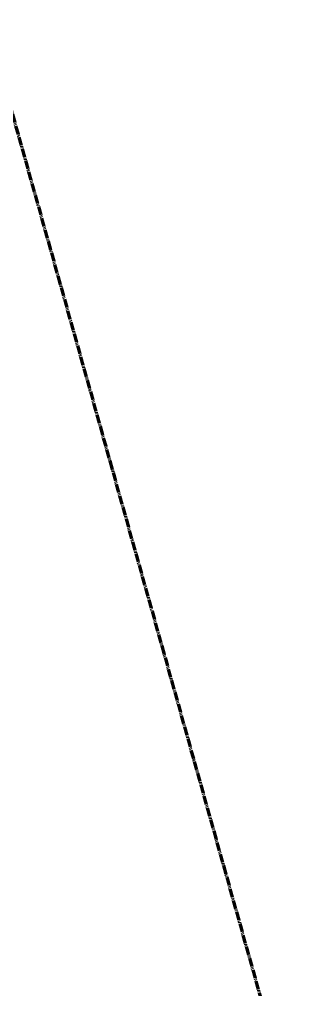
# Model space of a CAD drawing. Header units: inches. Extents: x 416 to 2283, y -56 to 1824.
# Drawn here: x 2097.4 to 2142, y 1271.5 to 1417.9 of the extents above; entities that cross this region are included whole.
import ezdxf

# ---------------------------------------------------------------- set-up
doc = ezdxf.new("R2010")
doc.units = ezdxf.units.IN
doc.header["$MEASUREMENT"] = 0
doc.linetypes.add('IMPORT-Orbis_BB$0$TI_Grid_E957150$0$PROPERTY _2_', pattern=[1.546875, 1.3125, -0.046875, 0.046875, -0.046875, 0.046875, -0.046875])
doc.layers.add('Orbis - Background_dwg', color=8, linetype='Continuous', lineweight=9)
doc.layers.add('Orbis_BB$0$TI_Grid_E957150$0$C-Prop', color=170, linetype='IMPORT-Orbis_BB$0$TI_Grid_E957150$0$PROPERTY _2_', lineweight=70)

# ---------------------------------------------------------------- blocks, each defined once
blk = doc.blocks.new('Orbis - Background_dwg_Orbis_BB-7347761-Level XX  POWER _ SIGNAL')
at = {"layer": 'Orbis_BB$0$TI_Grid_E957150$0$C-Prop', "flags": 128}
blk.add_lwpolyline([(11124.05, 2531.92), (12714.12, 2531.92), (12850.26, 2047.16)], dxfattribs=at)
blk = doc.blocks.new('Orbis - Background_dwg-7329766-Level XX  POWER _ SIGNAL')
blk.add_blockref('Orbis - Background_dwg_Orbis_BB-7347761-Level XX  POWER _ SIGNAL', (-10708.29, -805.94))

msp = doc.modelspace()

# ---------------------------------------------------------------- block references
at = {"layer": 'Orbis - Background_dwg', "color": 7}
msp.add_blockref('Orbis - Background_dwg-7329766-Level XX  POWER _ SIGNAL', (0, 0), dxfattribs=at)

doc.saveas('drawing.dxf')
